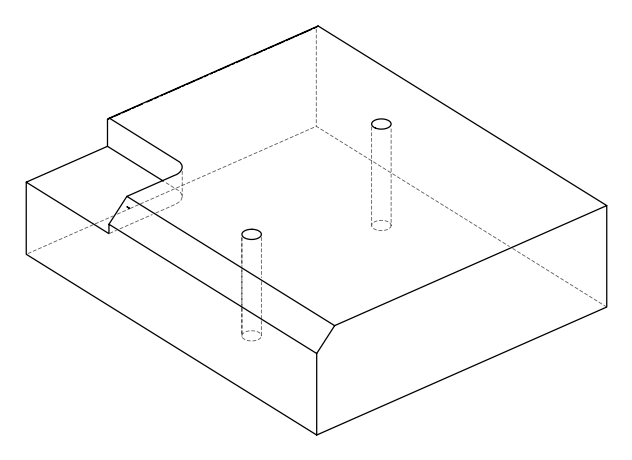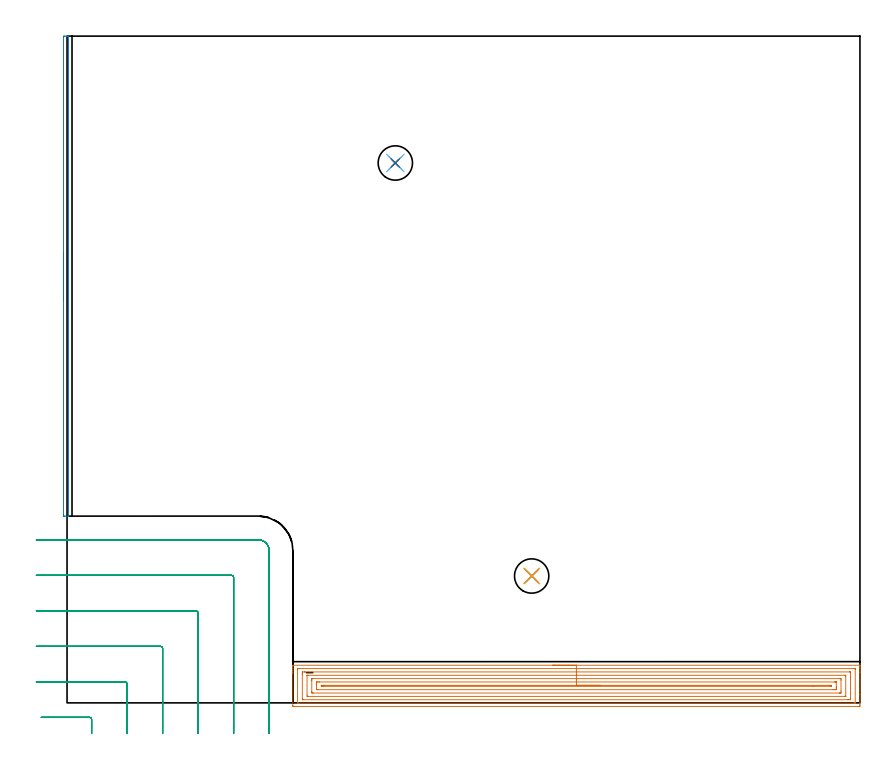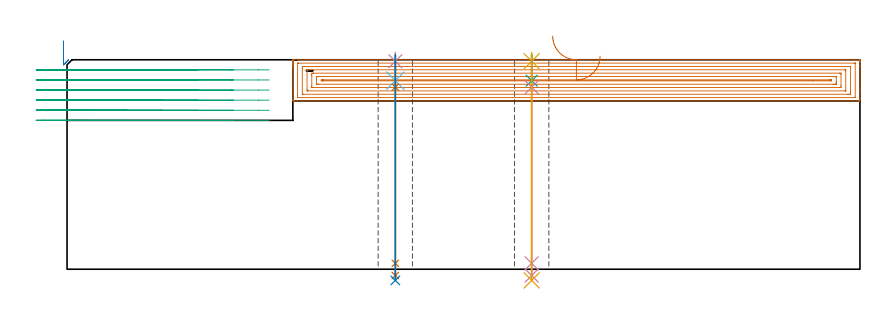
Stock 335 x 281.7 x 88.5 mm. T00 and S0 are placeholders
(PLAN: 11 operations, 8 tool changes, 25.6 min)
(1 AREA_MILL | FG_CHAMFER_SURFACE | UGT0205_001 | 13.62 min | 37419 mm3)
(2 AREA_MILL_1 | FG_CHAMFER_SURFACE_1 | UGT0205_001 | 1.77 min | 453 mm3)
(3 MILL_CORNER_NOTCH_RECTANGULAR | CORNER_NOTCH_RECTANGULAR | UGT0201_136 | Follow Part, ap 5, ae 75% | 8.4 min | 190409 mm3)
(4 SPOT_DRILL | STEP1HOLE | NXT0321_9005460120000 | 0.03 min | 4 mm3)
(5 SPOT_DRILL_1 | STEP1HOLE_1 | NXT0321_9005460120000 | 0.03 min | 4 mm3)
(6 DRILL_BLIND_HOLE_INTO_CENTER | STEP1HOLE | NXT0301_030 | 0.05 min | 222 mm3)
(7 GUN_DRILL_THROUGH_HOLE | STEP1HOLE | UGT0307_001 | 0.43 min | 1549 mm3)
(8 SPADE_DRILL_TO_ENLARGE_THROUGH_HOLE | STEP1HOLE | UGT0306_005 | 0.38 min | 12819 mm3)
(9 DRILL_BLIND_HOLE_INTO_CENTER_1 | STEP1HOLE_1 | NXT0301_030 | 0.05 min | 213 mm3)
(10 GUN_DRILL_THROUGH_HOLE_1 | STEP1HOLE_1 | UGT0307_001 | 0.43 min | 1556 mm3)
(11 SPADE_DRILL_TO_ENLARGE_THROUGH_HOLE_1 | STEP1HOLE_1 | UGT0306_005 | 0.38 min | 12810 mm3)
(TOOL UGT0205_001 | Chamfer Mill 20 x 3 x 45 deg. | D20 FL50 Z2)
(TOOL UGT0201_136 | Carbide End Mill 20.0 | D20 FL30 Z4)
(TOOL NXT0321_9005460120000 | NC Spot Drill, 142deg, 12mm, Carbide, Uncoated | D12 PA142 FL30 Z2)
(TOOL NXT0301_030 | Carbide Drill 5.9mm [860.1-0590-018A1-MM 2214] | D5.9 PA140 FL28 Z2)
(TOOL UGT0307_001 | Gun Drill 5 mm | D5 PA130 FL24 Z1)
(TOOL UGT0306_005 | Spade Drill 14.5mm | D14.5 PA132 FL10 Z2)
(OP 1 AREA_MILL)
G17 G21 G94 G90
T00 M6
G54
G17 G0 G90 X205.2 Y15.9 S1061 M3
G43 Z98.5 H0
G94 G1 X205.238 Z97.628 F250.
X205.352 Z96.763
X205.541 Z95.912
X205.803 Z95.08
X206.137 Z94.274
X206.54 Z93.5
X207.009 Z92.764
X207.54 Z92.072
X208.129 Z91.429
X208.772 Z90.839
X209.464 Z90.308
X210.2 Z89.84
X210.974 Z89.437
X211.78 Z89.103
X212.612 Z88.841
X213.464 Z88.652
X214.328 Z88.538
X215.2 Z88.5
X334.836
X334.99 Y15.897 Z88.488
X334.998 Y15.763 Z88.355
X335. Y15.623 Z88.222
Y15.291 Z87.89
Y14.647 Z87.242
Y13.449 Z86.046
Y12.895 Z85.489
Y3.535 Z76.132
Y-0.524 Z72.073
X334.996 Y-1.123 Z71.474
X334.99 Y-1.492 Z71.105
X334.771 Y-1.497 Z71.101
X334.39 Y-1.5 Z71.1
X96.01
X95.629 Y-1.497 Z71.101
X95.41 Y-1.492 Z71.105
X95.4 Y-1.123 Z71.474
Y12.296 Z84.891
Y12.895 Z85.489
Y13.449 Z86.046
Y13.771 Z86.367
Y14.325 Z86.921
Y14.647 Z87.242
Y15.291 Z87.89
Y15.623 Z88.222
X95.402 Y15.763 Z88.355
X95.41 Y15.897 Z88.488
X95.564 Y15.9 Z88.5
X215.2
Y14.486 Z87.086
X332.604 Y14.485 Z87.085
X332.769
X332.952 Y14.481 Z87.081
X332.99 Y14.479 Z87.079
X332.995 Y14.453 Z87.053
X332.997 Y14.424 Z87.024
X333. Y14.259 Z86.859
X332.999 Y0.111 Z72.711
X332.996 Y0.007 Z72.607
X332.99 Y-0.061 Z72.539
X332.983 Y-0.08 Z72.52
X332.967 Y-0.081 Z72.519
X332.604 Y-0.085 Z72.515
X332.44 Y-0.086 Z72.514
X97.796
X97.631 Y-0.085 Z72.515
X97.448 Y-0.081 Z72.519
X97.411 Y-0.079 Z72.521
X97.405 Y-0.053 Z72.547
X97.403 Y-0.024 Z72.576
X97.4 Y0.141 Z72.741
X97.401 Y14.289 Z86.889
X97.404 Y14.392 Z86.992
X97.41 Y14.46 Z87.06
X97.417 Y14.479 Z87.079
X97.433 Y14.481 Z87.081
X97.796 Y14.485 Z87.085
X97.961 Y14.486 Z87.086
X215.2
Y13.071 Z85.671
X330.639
X330.818 Y13.069 Z85.669
X330.989 Y13.065 Z85.665
X330.995 Y12.895 Z85.495
X330.999 Y12.717 Z85.317
X331. Y2.203 Z74.803
X330.994 Y1.505 Z74.105
X330.991 Y1.336 Z73.936
X330.818 Y1.333 Z73.933
X330.105 Y1.329 Z73.929
X329.926 Y1.328 Z73.928
X99.761 Y1.329 Z73.929
X99.582 Y1.331 Z73.931
X99.412 Y1.335 Z73.935
X99.405 Y1.505 Z74.105
X99.401 Y1.683 Z74.283
X99.4 Y12.197 Z84.797
X99.406 Y12.895 Z85.495
X99.409 Y13.064 Z85.664
X99.582 Y13.067 Z85.667
X100.295 Y13.071 Z85.671
X100.474
X215.2
Y11.657 Z84.257
X328.509
X328.866 Y11.655 Z84.255
X328.929 Y11.654 Z84.254
X328.989 Y11.651 Z84.251
X329. Y11.143 Z83.743
X328.999 Y2.835 Z75.435
X328.998 Y2.783 Z75.383
X328.994 Y2.757 Z75.357
X328.991 Y2.75 Z75.35
X328.978 Y2.748 Z75.348
X328.839 Y2.745 Z75.345
X328.664 Y2.743 Z75.343
X101.891
X101.534 Y2.745 Z75.345
X101.471 Y2.746 Z75.346
X101.411 Y2.749 Z75.349
X101.4 Y3.257 Z75.857
X101.401 Y11.564 Z84.164
X101.402 Y11.617 Z84.217
X101.406 Y11.643 Z84.243
X101.409 Y11.65 Z84.25
X101.422 Y11.652 Z84.252
X101.561 Y11.655 Z84.255
X101.736 Y11.657 Z84.257
X215.2
Y10.243 Z82.843
X326.378
X326.793 Y10.239 Z82.839
X326.99 Y10.236 Z82.836
X326.993 Y10.121 Z82.721
X326.999 Y9.633 Z82.233
X327. Y5.01 Z77.61
X326.997 Y4.379 Z76.979
X326.99 Y4.172 Z76.772
X326.788 Y4.164 Z76.764
X326.354 Y4.157 Z76.757
X326.331
X104.022
X103.607 Y4.161 Z76.761
X103.41 Y4.164 Z76.764
X103.407 Y4.279 Z76.879
X103.401 Y4.767 Z77.367
Y9.39 Z81.99
X103.403 Y10.02 Z82.62
X103.41 Y10.228 Z82.828
X103.612 Y10.236 Z82.836
X104.046 Y10.243 Z82.843
X104.07
X215.2
Y8.829 Z81.429
X324.248
X324.569 Y8.828 Z81.428
X324.889 Y8.824 Z81.424
X324.979 Y8.822 Z81.422
X324.991 Y8.818 Z81.418
X324.994 Y8.803 Z81.403
X324.997 Y8.768 Z81.368
X324.999 Y8.655 Z81.255
X325. Y8.514 Z81.114
Y6.762 Z79.362
Y6.339 Z78.939
X324.995 Y5.886 Z78.486
X324.991 Y5.674 Z78.274
X324.987 Y5.578 Z78.178
X324.885 Y5.575 Z78.175
X324.569 Y5.573 Z78.173
X323.996 Y5.571 Z78.171
X323.676
X106.152
X105.831 Y5.572 Z78.172
X105.511 Y5.576 Z78.176
X105.422 Y5.578 Z78.178
X105.409 Y5.582 Z78.182
X105.406 Y5.597 Z78.197
X105.403 Y5.632 Z78.232
X105.401 Y5.745 Z78.345
X105.4 Y5.886 Z78.486
Y7.638 Z80.238
X105.401 Y8.061 Z80.661
X105.405 Y8.514 Z81.114
X105.409 Y8.725 Z81.325
X105.413 Y8.822 Z81.422
X105.515 Y8.825 Z81.425
X105.831 Y8.827 Z81.427
X106.404 Y8.829 Z81.429
X106.724
X215.2
Y7.415 Z80.015
X322.118 Y7.414 Z80.014
X322.555 Y7.413 Z80.013
X322.783 Y7.41 Z80.01
X322.99 Y7.406 Z80.006
X322.995 Y7.2 Z79.8
X322.994 Y7.094 Z79.694
X322.99 Y6.994 Z79.594
X322.783 Y6.99 Z79.59
X322.554 Y6.986 Z79.586
X315.222 Y6.985 Z79.585
X108.282
X108.054 Y6.986 Z79.586
X107.617 Y6.991 Z79.591
X107.41 Y6.994 Z79.594
X107.405 Y7.2 Z79.8
X107.406 Y7.306 Z79.906
X107.41 Y7.406 Z80.006
X107.617 Y7.41 Z80.01
X107.846 Y7.413 Z80.013
X108.282 Y7.414 Z80.014
X108.51 Y7.415 Z80.015
X215.2
X216.072 Z80.053
X216.937 Z80.167
X217.788 Z80.355
X218.62 Z80.618
X219.426 Z80.952
X220.2 Z81.354
X220.936 Z81.823
X221.628 Z82.354
X222.271 Z82.944
X222.86 Z83.587
X223.392 Z84.279
X223.86 Z85.015
X224.263 Z85.788
X224.597 Z86.594
X224.859 Z87.426
X225.048 Z88.278
X225.162 Z89.143
X225.2 Z90.015
G0 Z98.5
M5
M2
(OP 2 AREA_MILL_1)
G17 G21 G94 G90
T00 M6
G54
G17 G0 G90 X-1.5 Y170.3 S1061 M3
G43 Z98.5 H0
Z96.4
G94 G1 Y170.338 Z95.528 F250.
Y170.452 Z94.664
Y170.641 Z93.812
Y170.903 Z92.98
Y171.237 Z92.174
Y171.64 Z91.4
Y172.108 Z90.664
Y172.64 Z89.972
Y173.229 Z89.329
Y173.872 Z88.74
Y174.564 Z88.208
Y175.3 Z87.74
Y176.074 Z87.337
Y176.88 Z87.003
Y177.712 Z86.741
Y178.563 Z86.552
Y179.428 Z86.438
Y180.3 Z86.4
Y281.402
X-1.497 Y281.546 Z86.403
X-1.491 Y281.698 Z86.405
X-1.203 Y281.7 Z86.693
X-0.896 Z86.999
X-0.281 Z87.618
X0.184 Z88.084
X0.548 Y281.693 Z88.44
X0.597 Y281.69 Z88.488
X0.6 Y281.546 Z88.5
Y79.054
X0.597 Y78.91 Z88.488
X0.548 Y78.907 Z88.44
X0.184 Y78.9 Z88.083
X-0.282 Z87.618
X-0.896 Z86.999
X-1.203 Z86.693
X-1.491 Y78.902 Z86.405
X-1.496 Y79.054 Z86.404
X-1.5 Y79.355 Z86.4
Y180.3
Y181.172 Z86.438
Y182.036 Z86.552
Y182.888 Z86.741
Y183.72 Z87.003
Y184.526 Z87.337
Y185.3 Z87.74
Y186.036 Z88.208
Y186.728 Z88.74
Y187.371 Z89.329
Y187.96 Z89.972
Y188.491 Z90.664
Y188.96 Z91.4
Y189.363 Z92.174
Y189.697 Z92.98
Y189.959 Z93.812
Y190.148 Z94.664
Y190.262 Z95.528
Y190.3 Z96.4
G0 Z98.5
M5
M2
(OP 3 MILL_CORNER_NOTCH_RECTANGULAR)
G17 G21 G94 G90
T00 M6
G54
G17 G0 G90 X10.4 Y-13. S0 M3
G43 Z98.5 H0
Z84.233
G94 G1 Y-10. F250.
Y-7.094 F500.
G3 X9.406 Y-6.1 R1.
G1 X-7.924
X-10.924 F250.
G0 Z98.5
X25.4 Y-13.
Z84.233
G1 Y-10.
Y7.905 F500.
G3 X24.405 Y8.9 R1.
G1 X-10.
X-13. F250.
G0 Z98.5
X40.4 Y-13.
Z84.233
G1 Y-10.
Y22.905 F500.
G3 X39.405 Y23.9 R1.
G1 X-10.
X-13. F250.
G0 Z98.5
X55.4 Y-13.
Z84.233
G1 Y-10.
Y37.905 F500.
G3 X54.405 Y38.9 R1.
G1 X-10.
X-13. F250.
G0 Z98.5
X70.4 Y-13.
Z84.233
G1 Y-10.
Y52.904 F500.
G3 X69.404 Y53.9 R1.
G1 X-10.
X-13. F250.
G0 Z98.5
X85.4 Y-13.
Z84.233
G1 Y-10.
Y64.4 F500.
G3 X80.9 Y68.9 R4.5
G1 X-10.
X-13. F250.
G0 Z98.5
X10.4 Y-13.
Z79.967
G1 Y-10.
Y-7.094 F500.
G3 X9.406 Y-6.1 R1.
G1 X-7.924
X-10.924 F250.
G0 Z98.5
X25.4 Y-13.
Z79.967
G1 Y-10.
Y7.906 F500.
G3 X24.406 Y8.9 R1.
G1 X-10.
X-13. F250.
G0 Z98.5
X40.4 Y-13.
Z79.967
G1 Y-10.
Y22.905 F500.
G3 X39.405 Y23.9 R1.
G1 X-10.
X-13. F250.
G0 Z98.5
X55.4 Y-13.
Z79.967
G1 Y-10.
Y37.905 F500.
G3 X54.405 Y38.9 R1.
G1 X-10.
X-13. F250.
G0 Z98.5
X70.4 Y-13.
Z79.967
G1 Y-10.
Y52.904 F500.
G3 X69.404 Y53.9 R1.
G1 X-10.
X-13. F250.
G0 Z98.5
X85.4 Y-13.
Z79.967
G1 Y-10.
Y64.4 F500.
G3 X80.9 Y68.9 R4.5
G1 X-10.
X-13. F250.
G0 Z98.5
X10.4 Y-13.
Z75.7
G1 Y-10.
Y-7.094 F500.
G3 X9.406 Y-6.1 R1.
G1 X-7.924
X-10.924 F250.
G0 Z98.5
X25.4 Y-13.
Z75.7
G1 Y-10.
Y7.905 F500.
G3 X24.405 Y8.9 R1.
G1 X-10.
X-13. F250.
G0 Z98.5
X40.4 Y-13.
Z75.7
G1 Y-10.
Y22.905 F500.
G3 X39.405 Y23.9 R1.
G1 X-10.
X-13. F250.
G0 Z98.5
X55.4 Y-13.
Z75.7
G1 Y-10.
Y37.905 F500.
G3 X54.405 Y38.9 R1.
G1 X-10.
X-13. F250.
G0 Z98.5
X70.4 Y-13.
Z75.7
G1 Y-10.
Y52.904 F500.
G3 X69.404 Y53.9 R1.
G1 X-10.
X-13. F250.
G0 Z98.5
X85.4 Y-13.
Z75.7
G1 Y-10.
Y64.4 F500.
G3 X80.9 Y68.9 R4.5
G1 X-10.
X-13. F250.
G0 Z98.5
X10.4 Y-13.
Z71.433
G1 Y-10.
Y-7.094 F500.
G3 X9.406 Y-6.1 R1.
G1 X-7.924
X-10.924 F250.
G0 Z98.5
X25.4 Y-13.
Z71.433
G1 Y-10.
Y7.905 F500.
G3 X24.405 Y8.9 R1.
G1 X-10.
X-13. F250.
G0 Z98.5
X40.4 Y-13.
Z71.433
G1 Y-10.
Y22.905 F500.
G3 X39.405 Y23.9 R1.
G1 X-10.
X-13. F250.
G0 Z98.5
X55.4 Y-13.
Z71.433
G1 Y-10.
Y37.905 F500.
G3 X54.405 Y38.9 R1.
G1 X-10.
X-13. F250.
G0 Z98.5
X70.4 Y-13.
Z71.433
G1 Y-10.
Y52.904 F500.
G3 X69.404 Y53.9 R1.
G1 X-10.
X-13. F250.
G0 Z98.5
X85.4 Y-13.
Z71.433
G1 Y-10.
Y64.4 F500.
G3 X80.9 Y68.9 R4.5
G1 X-10.
X-13. F250.
G0 Z98.5
X10.4 Y-13.
Z67.167
G1 Y-10.
Y-7.094 F500.
G3 X9.406 Y-6.1 R1.
G1 X-7.924
X-10.924 F250.
G0 Z98.5
X25.4 Y-13.
Z67.167
G1 Y-10.
Y7.906 F500.
G3 X24.406 Y8.9 R1.
G1 X-10.
X-13. F250.
G0 Z98.5
X40.4 Y-13.
Z67.167
G1 Y-10.
Y22.905 F500.
G3 X39.405 Y23.9 R1.
G1 X-10.
X-13. F250.
G0 Z98.5
X55.4 Y-13.
Z67.167
G1 Y-10.
Y37.905 F500.
G3 X54.405 Y38.9 R1.
G1 X-10.
X-13. F250.
G0 Z98.5
X70.4 Y-13.
Z67.167
G1 Y-10.
Y52.904 F500.
G3 X69.404 Y53.9 R1.
G1 X-10.
X-13. F250.
G0 Z98.5
X85.4 Y-13.
Z67.167
G1 Y-10.
Y64.4 F500.
G3 X80.9 Y68.9 R4.5
G1 X-10.
X-13. F250.
G0 Z98.5
X10.4 Y-13.
Z62.9
G1 Y-10.
Y-7.094 F500.
G3 X9.406 Y-6.1 R1.
G1 X-7.924
X-10.924 F250.
G0 Z98.5
X25.4 Y-13.
Z62.9
G1 Y-10.
Y7.906 F500.
G3 X24.406 Y8.9 R1.
G1 X-10.
X-13. F250.
G0 Z98.5
X40.4 Y-13.
Z62.9
G1 Y-10.
Y22.905 F500.
G3 X39.405 Y23.9 R1.
G1 X-10.
X-13. F250.
G0 Z98.5
X55.4 Y-13.
Z62.9
G1 Y-10.
Y37.905 F500.
G3 X54.405 Y38.9 R1.
G1 X-10.
X-13. F250.
G0 Z98.5
X70.4 Y-13.
Z62.9
G1 Y-10.
Y52.904 F500.
G3 X69.404 Y53.9 R1.
G1 X-10.
X-13. F250.
G0 Z98.5
X85.4 Y-13.
Z62.9
G1 Y-10.
Y64.4 F500.
G3 X80.9 Y68.9 R4.5
G1 X-10.
X-13. F250.
G0 Z98.5
M5
M2
(OP 4 SPOT_DRILL)
G17 G21 G94 G90
T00 M6
G54
G17 G0 G90 X138.7 Y228.1 S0 M3
G43 Z98.5 H0
G94 G81 G98 Z87.872 F250. R91.5
G80
M5
M2
(OP 5 SPOT_DRILL_1)
G17 G21 G94 G90
T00 M6
G54
G17 G0 G90 X196.3 Y53.6 S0 M3
G43 Z98.5 H0
G94 G81 G98 Z87.872 F250. R91.5
G80
M5
M2
(OP 6 DRILL_BLIND_HOLE_INTO_CENTER)
G17 G21 G94 G90
T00 M6
G54
G17 G0 G90 X138.7 Y228.1 S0 M3
G43 Z98.5 H1
G94 G81 G98 Z79.65 F250. R90.5
G80
M5
M2
(OP 7 GUN_DRILL_THROUGH_HOLE)
G17 G21 G94 G90
T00 M6
G54
G17 G0 G90 X138.7 Y228.1 M8
G43 Z98.5 H0
Z88.225
S716 M3
G94 G1 Z76.894 F125. M26
G4 X.084
Z2.5 F250.
G4 X.084
Z-2.666 F125.
G4 X.084
M5
M9
G0 Z88.225
Z98.5
M2
(OP 8 SPADE_DRILL_TO_ENLARGE_THROUGH_HOLE)
G17 G21 G94 G90
T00 M6
G54
G17 G0 G90 X138.7 Y228.1 S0 M3
G43 Z98.5 H0
G94 G73 G98 Z-4.728 F250. Q13.318 R90.5
G80
M5
M2
(OP 9 DRILL_BLIND_HOLE_INTO_CENTER_1)
G17 G21 G94 G90
T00 M6
G54
G17 G0 G90 X196.3 Y53.6 S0 M3
G43 Z98.5 H1
G94 G81 G98 Z79.65 F250. R90.5
G80
M5
M2
(OP 10 GUN_DRILL_THROUGH_HOLE_1)
G17 G21 G94 G90
T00 M6
G54
G17 G0 G90 X196.3 Y53.6 M8
G43 Z98.5 H0
Z88.225
S716 M3
G94 G1 Z76.894 F125. M26
G4 X.084
Z2.5 F250.
G4 X.084
Z-2.666 F125.
G4 X.084
M5
M9
G0 Z88.225
Z98.5
M2
(OP 11 SPADE_DRILL_TO_ENLARGE_THROUGH_HOLE_1)
G17 G21 G94 G90
T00 M6
G54
G17 G0 G90 X196.3 Y53.6 S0 M3
G43 Z98.5 H0
G94 G73 G98 Z-4.728 F250. Q13.318 R90.5
G80
M5
M2
